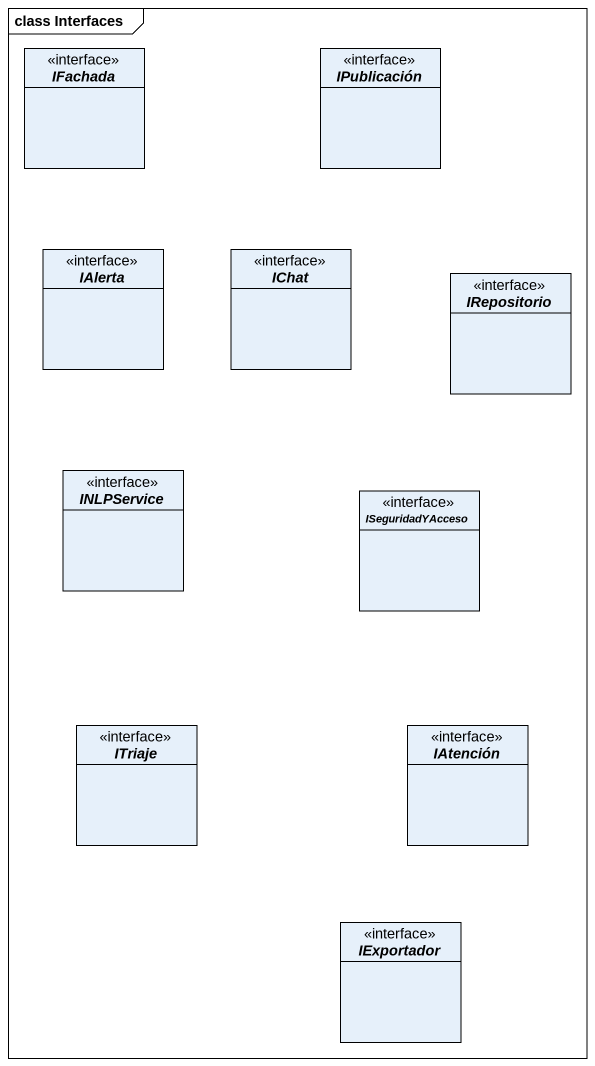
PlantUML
@startuml
mainframe class Interfaces
hide circle
hide empty members
interface IFachada
interface IPublicación
interface IAlerta
interface IChat
interface IRepositorio
interface INLPService
interface ISeguridadYAcceso
interface ITriaje
interface IAtención
interface IExportador
@enduml
